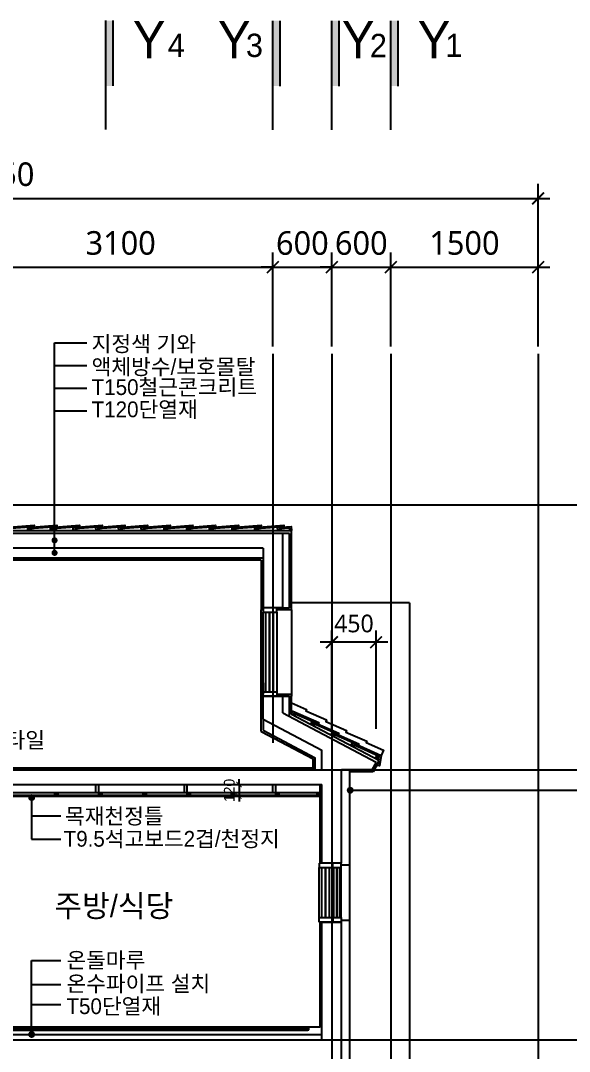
# Model space of a CAD drawing. Extents: x 11416736 to 11582377, y -14295679 to -14163266.
# Drawn here: x 11512468 to 11518054, y -14250869 to -14240371 of the extents above; entities that cross this region are included whole.
import ezdxf
from ezdxf.enums import TextEntityAlignment as Align

# ---------------------------------------------------------------- set-up
doc = ezdxf.new("R2010")
doc.units = 0
doc.header["$LTSCALE"] = 50
doc.header["$MEASUREMENT"] = 0
doc.layers.get('0').update_dxf_attribs({"linetype": 'CONTINUOUS'})
doc.layers.get('DEFPOINTS').update_dxf_attribs({"linetype": 'CONTINUOUS'})
for name, color, linetype in [('! 03 중간선_02', 145, 'CONTINUOUS'), ('! 04 가는선_01', 253, 'CONTINUOUS'), ('! 05 가는선_02', 252, 'CONTINUOUS'), ('! 06 중심선', 11, 'CONTINUOUS'), ('! 12 지시선_안내선', 252, 'CONTINUOUS'), ('! 16 HAT', 251, 'CONTINUOUS'), ('! 22 text 진한선', 7, 'CONTINUOUS'), ('! 24 치수선', 1, 'CONTINUOUS'), ('! 32 스크린 75', 155, 'CONTINUOUS'), ('- 02 내력벽', 2, 'CONTINUOUS'), ('- 04 마감선 01', 125, 'CONTINUOUS'), ('- 08 목재', 44, 'CONTINUOUS'), ('- 09 돌', 85, 'CONTINUOUS'), ('- 10 단열재', 251, 'CONTINUOUS'), ('DIM', 7, 'CONTINUOUS'), ('TEXT', 3, 'CONTINUOUS')]:
    doc.layers.add(name, color=color, linetype=linetype)
doc.styles.add('YOURNAME', font='HY울릉도M.TTF')
doc.styles.add('굴림', font='Gulim.ttf')
doc.styles.add('맑은 고딕', font='malgun.ttf')
doc.dimstyles.new('120-main', dxfattribs={"dimscale": 120, "dimtxt": 2, "dimasz": 1, "dimexe": 1.25, "dimexo": 0.625, "dimgap": 1, "dimtad": 1, "dimdec": 0, "dimtxsty": '맑은 고딕', "dimblk": 'ARCHTICK', "dimcen": 2.5, "dimdle": 1, "dimclrt": 7, "dimadec": 0, "dimazin": 0, "dimtfac": 1, "dimtdec": 0, "dimtix": 1, "dimtmove": 2, "dimatfit": 3, "dimldrblk": 'DOT', "dimfxl": 0, "dimarcsym": 0})
doc.dimstyles.new('120-sub', dxfattribs={"dimscale": 120, "dimtxt": 1.5, "dimasz": 1, "dimexe": 1, "dimexo": 0.625, "dimgap": 0.5, "dimtad": 1, "dimdec": 0, "dimtxsty": '맑은 고딕', "dimblk": 'ARCHTICK', "dimcen": 2.5, "dimdle": 1, "dimclrt": 7, "dimadec": 0, "dimazin": 0, "dimtfac": 1, "dimtdec": 0, "dimtix": 1, "dimtmove": 2, "dimatfit": 3, "dimldrblk": 'DOT', "dimfxl": 0, "dimarcsym": 0})
doc.dimstyles.new('YOURNAME-60', dxfattribs={"dimscale": 60, "dimtxt": 1.8, "dimasz": 0.9, "dimexe": 1, "dimexo": 3, "dimgap": 0.7, "dimtad": 1, "dimdec": 0, "dimzin": 0, "dimdsep": 46, "dimtxsty": 'YOURNAME', "dimblk": 'ARCHTICK', "dimcen": 0, "dimclrd": 1, "dimclre": 1, "dimclrt": 7, "dimadec": 0, "dimazin": 0, "dimtfac": 1, "dimtdec": 0, "dimtix": 1, "dimtmove": 2, "dimatfit": 3, "dimldrblk": 'ARCHTICK', "dimfxl": 0, "dimtolj": 1, "dimtzin": 0, "dimarcsym": 0})

# ---------------------------------------------------------------- blocks, each defined once
blk = doc.blocks.new('_ARCHTICK')
at = {"color": 0, "linetype": 'ByBlock', "const_width": 0.15}
blk.add_lwpolyline([(-0.5, -0.5), (0.5, 0.5)], dxfattribs=at)
blk = doc.blocks.new('*D101')
at = {"layer": '! 24 치수선', "color": 0, "lineweight": -2}
for p, q in [((11515036, -14243689), (11515036, -14242732)), ((11515636, -14243689), (11515636, -14242732)), ((11514916, -14242882), (11515756, -14242882)), ((11515036, -14242882), (11514916, -14242882)), ((11515636, -14242882), (11515756, -14242882))]:
    blk.add_line(p, q, dxfattribs=at)
at = {"layer": 'DEFPOINTS', "color": 0}
for p in [(11515636, -14242882), (11515036, -14243764), (11515636, -14243764)]:
    blk.add_point(p, dxfattribs=at)
at = {"layer": '! 24 치수선', "color": 0, "linetype": 'ByBlock', "lineweight": -2, "xscale": 120, "yscale": 120, "zscale": 120}
blk.add_blockref('_ARCHTICK', (11515036, -14242882), dxfattribs=at)
at = {"layer": '! 24 치수선', "color": 0, "linetype": 'ByBlock', "lineweight": -2, "xscale": 120, "yscale": 120, "zscale": 120, "rotation": 180}
blk.add_blockref('_ARCHTICK', (11515636, -14242882), dxfattribs=at)
at = {"layer": '! 24 치수선', "color": 7, "ltscale": 30, "insert": (11515336, -14242638), "char_height": 240, "attachment_point": 5, "style": '맑은 고딕'}
blk.add_mtext('600', dxfattribs=at)
blk = doc.blocks.new('_Dot')
at = {"color": 0, "linetype": 'ByBlock', "lineweight": -2}
blk.add_line((-0.5, 0), (-1, 0), dxfattribs=at)
at = {"color": 0, "linetype": 'ByBlock', "const_width": 0.5}
blk.add_lwpolyline([(-0.25, 0, 1), (0.25, 0, 1)], format="xyb", close=True, dxfattribs=at)
blk = doc.blocks.new('*D102')
at = {"layer": '! 24 치수선', "color": 0, "lineweight": -2}
for p, q in [((11506586, -14243689), (11506586, -14242032)), ((11517736, -14243689), (11517736, -14242032)), ((11506466, -14242182), (11517856, -14242182))]:
    blk.add_line(p, q, dxfattribs=at)
at = {"layer": 'DEFPOINTS', "color": 0}
for p in [(11517736, -14242182), (11506586, -14243764), (11517736, -14243764)]:
    blk.add_point(p, dxfattribs=at)
at = {"layer": '! 24 치수선', "color": 0, "linetype": 'ByBlock', "lineweight": -2, "xscale": 120, "yscale": 120, "zscale": 120, "rotation": 180}
blk.add_blockref('_ARCHTICK', (11506586, -14242182), dxfattribs=at)
at = {"layer": '! 24 치수선', "color": 0, "linetype": 'ByBlock', "lineweight": -2, "xscale": 120, "yscale": 120, "zscale": 120}
blk.add_blockref('_ARCHTICK', (11517736, -14242182), dxfattribs=at)
at = {"layer": '! 24 치수선', "color": 7, "ltscale": 30, "insert": (11512161, -14241937), "char_height": 240, "attachment_point": 5, "style": '맑은 고딕'}
blk.add_mtext('11150', dxfattribs=at)
blk = doc.blocks.new('*D116')
at = {"layer": '! 24 치수선', "color": 0, "lineweight": -2}
for p, q in [((11511936, -14243689), (11511936, -14242732)), ((11515036, -14243689), (11515036, -14242732)), ((11511816, -14242882), (11515156, -14242882))]:
    blk.add_line(p, q, dxfattribs=at)
at = {"layer": 'DEFPOINTS', "color": 0}
for p in [(11515036, -14242882), (11511936, -14243764), (11515036, -14243764)]:
    blk.add_point(p, dxfattribs=at)
at = {"layer": '! 24 치수선', "color": 0, "linetype": 'ByBlock', "lineweight": -2, "xscale": 120, "yscale": 120, "zscale": 120, "rotation": 180}
blk.add_blockref('_ARCHTICK', (11511936, -14242882), dxfattribs=at)
at = {"layer": '! 24 치수선', "color": 0, "linetype": 'ByBlock', "lineweight": -2, "xscale": 120, "yscale": 120, "zscale": 120}
blk.add_blockref('_ARCHTICK', (11515036, -14242882), dxfattribs=at)
at = {"layer": '! 24 치수선', "color": 7, "ltscale": 30, "insert": (11513486, -14242637), "char_height": 240, "attachment_point": 5, "style": '맑은 고딕'}
blk.add_mtext('3100', dxfattribs=at)
blk = doc.blocks.new('*D121')
at = {"layer": '! 24 치수선', "color": 0, "lineweight": -2}
for p, q in [((11515636, -14247584), (11515636, -14246582)), ((11516086, -14247584), (11516086, -14246582)), ((11516206, -14246702), (11515516, -14246702))]:
    blk.add_line(p, q, dxfattribs=at)
at = {"layer": 'DEFPOINTS', "color": 0}
for p in [(11515636, -14246702), (11515636, -14247659), (11516086, -14247659)]:
    blk.add_point(p, dxfattribs=at)
at = {"layer": '! 24 치수선', "color": 0, "linetype": 'ByBlock', "lineweight": -2, "xscale": 120, "yscale": 120, "zscale": 120, "rotation": 180}
blk.add_blockref('_ARCHTICK', (11515636, -14246702), dxfattribs=at)
at = {"layer": '! 24 치수선', "color": 0, "linetype": 'ByBlock', "lineweight": -2, "xscale": 120, "yscale": 120, "zscale": 120}
blk.add_blockref('_ARCHTICK', (11516086, -14246702), dxfattribs=at)
at = {"layer": '! 24 치수선', "color": 7, "ltscale": 30, "insert": (11515861, -14246512), "char_height": 180, "attachment_point": 5, "style": '맑은 고딕'}
blk.add_mtext('450', dxfattribs=at)
blk = doc.blocks.new('*D123')
at = {"layer": '! 24 치수선', "color": 0, "lineweight": -2}
for p, q in [((11515636, -14243689), (11515636, -14242732)), ((11516236, -14243689), (11516236, -14242732)), ((11515516, -14242882), (11516356, -14242882)), ((11515636, -14242882), (11515516, -14242882)), ((11516236, -14242882), (11516356, -14242882))]:
    blk.add_line(p, q, dxfattribs=at)
at = {"layer": 'DEFPOINTS', "color": 0}
for p in [(11516236, -14242882), (11515636, -14243764), (11516236, -14243764)]:
    blk.add_point(p, dxfattribs=at)
at = {"layer": '! 24 치수선', "color": 0, "linetype": 'ByBlock', "lineweight": -2, "xscale": 120, "yscale": 120, "zscale": 120}
blk.add_blockref('_ARCHTICK', (11515636, -14242882), dxfattribs=at)
at = {"layer": '! 24 치수선', "color": 0, "linetype": 'ByBlock', "lineweight": -2, "xscale": 120, "yscale": 120, "zscale": 120, "rotation": 180}
blk.add_blockref('_ARCHTICK', (11516236, -14242882), dxfattribs=at)
at = {"layer": '! 24 치수선', "color": 7, "ltscale": 30, "insert": (11515936, -14242638), "char_height": 240, "attachment_point": 5, "style": '맑은 고딕'}
blk.add_mtext('600', dxfattribs=at)
blk = doc.blocks.new('*D124')
at = {"layer": '! 24 치수선', "color": 0, "lineweight": -2}
for p, q in [((11516236, -14243689), (11516236, -14242732)), ((11517736, -14243689), (11517736, -14242732)), ((11516116, -14242882), (11517856, -14242882))]:
    blk.add_line(p, q, dxfattribs=at)
at = {"layer": 'DEFPOINTS', "color": 0}
for p in [(11517736, -14242882), (11516236, -14243764), (11517736, -14243764)]:
    blk.add_point(p, dxfattribs=at)
at = {"layer": '! 24 치수선', "color": 0, "linetype": 'ByBlock', "lineweight": -2, "xscale": 120, "yscale": 120, "zscale": 120, "rotation": 180}
blk.add_blockref('_ARCHTICK', (11516236, -14242882), dxfattribs=at)
at = {"layer": '! 24 치수선', "color": 0, "linetype": 'ByBlock', "lineweight": -2, "xscale": 120, "yscale": 120, "zscale": 120}
blk.add_blockref('_ARCHTICK', (11517736, -14242882), dxfattribs=at)
at = {"layer": '! 24 치수선', "color": 7, "ltscale": 30, "insert": (11516986, -14242637), "char_height": 240, "attachment_point": 5, "style": '맑은 고딕'}
blk.add_mtext('1500', dxfattribs=at)
blk = doc.blocks.new('*D208')
at = {"layer": 'DEFPOINTS', "color": 0, "ltscale": 30}
for p in [(11514691, -14248151), (11514691, -14248271), (11514691, -14248271)]:
    blk.add_point(p, dxfattribs=at)
at = {"layer": 'DIM', "color": 1, "lineweight": -2, "ltscale": 30}
for p, q in [((11514511, -14248151), (11514631, -14248151)), ((11514691, -14248151), (11514691, -14248097)), ((11514691, -14248151), (11514691, -14248271)), ((11514511, -14248271), (11514631, -14248271)), ((11514691, -14248271), (11514691, -14248325))]:
    blk.add_line(p, q, dxfattribs=at)
at = {"layer": 'DIM', "color": 1, "lineweight": -2, "ltscale": 30, "xscale": 54, "yscale": 54, "zscale": 54}
for p, rotation in [((11514691, -14248151), 270), ((11514691, -14248271), 90)]:
    blk.add_blockref('_ARCHTICK', p, dxfattribs=dict(at, rotation=rotation))
at = {"layer": 'DIM', "color": 7, "ltscale": 30, "insert": (11514592, -14248211), "char_height": 108, "attachment_point": 5, "rotation": 90, "style": 'YOURNAME'}
blk.add_mtext('\\A1;120', dxfattribs=at)

msp = doc.modelspace()

# ---------------------------------------------------------------- linework, layer by layer
at = {"layer": '! 03 중간선_02', "ltscale": 30}
for q in [(11515225.8, -14246301), (11516425.8, -14253351)]:
    msp.add_line((11516425.8, -14246301), q, dxfattribs=at)
at = {"layer": '! 04 가는선_01'}
msp.add_lwpolyline([(11515225.8, -14247319.3), (11515377.3, -14247385.9), (11515370.3, -14247400.7), (11515581.8, -14247493.7), (11515574.8, -14247508.4), (11515786.3, -14247601.4), (11515779.3, -14247616.2), (11515990.9, -14247709.2), (11515983.8, -14247723.9), (11516161.7, -14247802.1), (11516138, -14247856)], dxfattribs=at)
at = {"layer": '! 05 가는선_02'}
for p, q in [((11514915.8, -14247231.1), (11514915.8, -14246371.1)), ((11515225.8, -14246371.1), (11515225.8, -14247249.9)), ((11513234.8, -14248231), (11513234.8, -14248151)), ((11513264.8, -14248231), (11513264.8, -14248151)), ((11514134.8, -14248231), (11514134.8, -14248151)), ((11514164.8, -14248231), (11514164.8, -14248151)), ((11515034.8, -14248231), (11515034.8, -14248151)), ((11515064.8, -14248231), (11515064.8, -14248151)), ((11506705.8, -14248231), (11515485.8, -14248231)), ((11515820.8, -14249531), (11515820.8, -14248971))]:
    msp.add_line(p, q, dxfattribs=at)
at = {"layer": '! 06 중심선'}
for p, q in [((11515035.8, -14243763.7), (11515035.8, -14247727.4)), ((11515635.8, -14243763.7), (11515635.8, -14259311.4)), ((11516235.8, -14243763.7), (11516235.8, -14259311.4)), ((11517735.8, -14243763.7), (11517735.8, -14259311.4)), ((11496166.3, -14245301), (11524997.9, -14245301)), ((11496166.3, -14248001), (11524997.9, -14248001)), ((11496166.3, -14248001), (11524997.9, -14248001)), ((11496166.3, -14250751), (11524997.9, -14250751))]:
    msp.add_line(p, q, dxfattribs=at)
at = {"layer": '! 12 지시선_안내선'}
for p, q in [((11512580, -14248283.8), (11512580, -14248708.3)), ((11512580, -14248468.6), (11512878.2, -14248468.6)), ((11512580, -14248708.3), (11512878.2, -14248708.3)), ((11512580, -14250696.6), (11512580, -14249942.5)), ((11512580, -14249942.5), (11512878.2, -14249942.5)), ((11512580, -14250187.3), (11512878.2, -14250187.3)), ((11512580, -14250391.3), (11512878.2, -14250391.3))]:
    msp.add_line(p, q, dxfattribs=at)
for points in [[(11512813, -14245805.3), (11512813, -14243652.6)], [(11512813, -14243652.6), (11513142.6, -14243652.6)], [(11512813, -14243883.3), (11513142.6, -14243883.3)], [(11512813, -14244114), (11513142.6, -14244114)], [(11512813, -14244344.8), (11513142.6, -14244344.8)], [(11515805.8, -14248209.2), (11518894.2, -14248209.2)]]:
    msp.add_lwpolyline(points, dxfattribs=at)
at = {"layer": '! 12 지시선_안내선', "const_width": 35}
for points in [[(11512799.5, -14245541.1, 1), (11512826.5, -14245541.1, 1)], [(11512799.5, -14245663.9, 1), (11512826.5, -14245663.9, 1)], [(11512799.5, -14245791.8, 1), (11512826.5, -14245791.8, 1)], [(11515840.8, -14248209.2, -1), (11515805.8, -14248209.2, -1)], [(11512562.5, -14248283.8, 1), (11512597.5, -14248283.8, 1)], [(11512562.5, -14248283.8, 1), (11512597.5, -14248283.8, 1)], [(11512562.5, -14250696.6, -1), (11512597.5, -14250696.6, -1)]]:
    msp.add_lwpolyline(points, format="xyb", close=True, dxfattribs=at)
at = {"layer": '! 16 HAT'}
for p, q in [((11515391.1, -14250636), (11506980.5, -14250636)), ((11506980.5, -14250651), (11515391.1, -14250651)), ((11515408.6, -14250643.5), (11515373.6, -14250643.5)), ((11515391.1, -14250626), (11515391.1, -14250661))]:
    msp.add_line(p, q, dxfattribs=at)
msp.add_circle((11515391.1, -14250643.5), 7.5, dxfattribs=at)
at = {"layer": '! 22 text 진한선', "color": 3}
for p, q in [((11513335.8, -14241481.1), (11513335.8, -14240371.3)), ((11513409.8, -14241037.2), (11513409.8, -14240371.3)), ((11515035.8, -14241482), (11515035.8, -14240372.2)), ((11515109.8, -14241038.1), (11515109.8, -14240372.2)), ((11515635.8, -14241482), (11515635.8, -14240372.2)), ((11515709.8, -14241038.1), (11515709.8, -14240372.2)), ((11516235.8, -14241482), (11516235.8, -14240372.2)), ((11516309.8, -14241038.1), (11516309.8, -14240372.2))]:
    msp.add_line(p, q, dxfattribs=at)
for points in [[(11513335.8, -14240371.3), (11513409.8, -14240371.3), (11513335.8, -14241037.2), (11513409.8, -14241037.2)], [(11515035.8, -14240372.2), (11515109.8, -14240372.2), (11515035.8, -14241038.1), (11515109.8, -14241038.1)], [(11515635.8, -14240372.2), (11515709.8, -14240372.2), (11515635.8, -14241038.1), (11515709.8, -14241038.1)], [(11516235.8, -14240372.2), (11516309.8, -14240372.2), (11516235.8, -14241038.1), (11516309.8, -14241038.1)]]:
    msp.add_solid(points, dxfattribs=at)
at = {"layer": '! 32 스크린 75', "linetype": 'Continuous'}
for p, q in [((11514935.8, -14246351.1), (11514935.8, -14246396.1)), ((11515075.8, -14246351.1), (11514935.8, -14246351.1)), ((11514935.8, -14246396.1), (11515075.8, -14246396.1)), ((11514935.8, -14247208.1), (11514935.8, -14246396.1)), ((11514965.6, -14247206.1), (11514965.6, -14246396.1)), ((11514998.6, -14246396.1), (11514998.6, -14247206.1)), ((11515004.5, -14247206.1), (11515004.5, -14246396.1)), ((11515037.5, -14246396.1), (11515037.5, -14247206.1)), ((11515075.8, -14246396.1), (11515075.8, -14246351.1)), ((11515075.8, -14246396.1), (11515075.8, -14247208.1)), ((11514935.8, -14247206.1), (11515075.8, -14247206.1)), ((11514935.8, -14247251.1), (11514935.8, -14247206.1)), ((11515075.8, -14247208.1), (11515075.8, -14247251.1)), ((11515075.8, -14247251.1), (11514935.8, -14247251.1)), ((11515505.8, -14248951), (11515505.8, -14248996)), ((11515729.8, -14248951), (11515505.8, -14248951)), ((11515505.8, -14248996), (11515645.8, -14248996)), ((11515505.8, -14249508), (11515505.8, -14248996)), ((11515535.6, -14249506), (11515535.6, -14248996)), ((11515568.6, -14248996), (11515568.6, -14249506)), ((11515574.5, -14249506), (11515574.5, -14248996)), ((11515607.5, -14248996), (11515607.5, -14249506)), ((11515645.8, -14248996), (11515645.8, -14248951)), ((11515645.8, -14248996), (11515729.8, -14248996)), ((11515645.8, -14248996), (11515645.8, -14249508)), ((11515653.1, -14248996), (11515653.1, -14249506)), ((11515686.1, -14249506), (11515686.1, -14248996)), ((11515689.2, -14248996), (11515689.2, -14249506)), ((11515722.2, -14249506), (11515722.2, -14248996)), ((11515729.8, -14248996), (11515729.8, -14248951)), ((11515729.8, -14249508), (11515729.8, -14248996)), ((11515505.8, -14249506), (11515729.8, -14249506)), ((11515505.8, -14249551), (11515505.8, -14249506)), ((11515729.8, -14249551), (11515505.8, -14249551)), ((11515645.8, -14249508), (11515645.8, -14249551)), ((11515729.8, -14249506), (11515729.8, -14249551))]:
    msp.add_line(p, q, dxfattribs=at)
at = {"layer": '- 02 내력벽'}
for p, q in [((11515135.8, -14245595.1), (11511669.1, -14245595.1)), ((11514935.8, -14245745.1), (11511632, -14245745.1)), ((11514935.8, -14245745.1), (11514935.8, -14246351.1)), ((11515135.8, -14246351.1), (11514935.8, -14246351.1)), ((11514935.8, -14247251.1), (11515135.8, -14247251.1)), ((11515135.8, -14247421.5), (11516086.1, -14247922.1)), ((11514935.8, -14247485.7), (11515535.8, -14247801.8)), ((11515535.8, -14248001), (11515535.8, -14247801.8)), ((11516086.1, -14247922.1), (11516044.5, -14248001)), ((11506685.8, -14248001), (11515535.8, -14248001)), ((11515735.8, -14248951), (11515735.8, -14248001)), ((11516044.5, -14248001), (11515735.8, -14248001)), ((11506685.8, -14248151), (11515535.8, -14248151)), ((11515535.8, -14248951), (11515535.8, -14248151)), ((11515735.8, -14248951), (11515535.8, -14248951)), ((11515535.8, -14250751), (11515535.8, -14249551)), ((11515535.8, -14249551), (11515735.8, -14249551)), ((11515735.8, -14251701), (11515735.8, -14249551)), ((11506685.8, -14250751), (11515535.8, -14250751))]:
    msp.add_line(p, q, dxfattribs=at)
at = {"layer": '- 02 내력벽', "ltscale": 30}
for p, q in [((11515135.8, -14246351.1), (11515135.8, -14245595.1)), ((11514935.8, -14247485.7), (11514935.8, -14247251.1)), ((11515135.8, -14247421.5), (11515135.8, -14247251.1))]:
    msp.add_line(p, q, dxfattribs=at)
at = {"layer": '- 04 마감선 01'}
for p, q in [((11511676.5, -14245565.1), (11515225.8, -14245565.1)), ((11515225.8, -14246371.1), (11515225.8, -14245565.1)), ((11515205.8, -14245595.1), (11515135.8, -14245595.1)), ((11515205.8, -14246351.1), (11515205.8, -14245595.1)), ((11514935.8, -14246371.1), (11514915.8, -14246371.1)), ((11515225.8, -14246371.1), (11515075.8, -14246371.1)), ((11515135.8, -14246351.1), (11515205.8, -14246351.1)), ((11515075.8, -14247231.1), (11515225.8, -14247231.1)), ((11515225.8, -14247434.8), (11515225.8, -14247231.1)), ((11515135.8, -14247251.1), (11515205.8, -14247251.1)), ((11515205.8, -14247458.4), (11515205.8, -14247251.1)), ((11515225.8, -14247434.8), (11516112.9, -14247902.1)), ((11515465.8, -14248001), (11515465.8, -14247877.9)), ((11506755.8, -14247981), (11515465.8, -14247981)), ((11515445.8, -14247981), (11515445.8, -14247890)), ((11516110.4, -14247918.9), (11516056.6, -14248021)), ((11515820.8, -14248971), (11515820.8, -14248001)), ((11516056.6, -14248021), (11515820.8, -14248021)), ((11515515.8, -14248951), (11515515.8, -14248151)), ((11506705.8, -14248261), (11515485.8, -14248261)), ((11506705.8, -14248271), (11515515.8, -14248271)), ((11515820.8, -14248971), (11515729.8, -14248971)), ((11515515.8, -14250621), (11515515.8, -14249551)), ((11515729.8, -14249531), (11515820.8, -14249531)), ((11515820.8, -14251721), (11515820.8, -14249531)), ((11515515.8, -14250621), (11506685.8, -14250621))]:
    msp.add_line(p, q, dxfattribs=at)
at = {"layer": '- 04 마감선 01', "ltscale": 30}
for p, q in [((11514915.8, -14245865.1), (11511602.3, -14245865.1)), ((11514935.8, -14245845.1), (11511607.2, -14245845.1)), ((11514915.8, -14245865.1), (11514915.8, -14246371.1)), ((11514935.8, -14247116.5), (11514935.8, -14247229.6)), ((11514915.8, -14247610.8), (11514915.8, -14247231.1)), ((11514935.8, -14247231.1), (11514915.8, -14247231.1)), ((11514935.8, -14247485.7), (11514935.8, -14247598.7)), ((11514915.8, -14247610.8), (11515445.8, -14247890)), ((11514935.8, -14247598.7), (11515465.8, -14247877.9))]:
    msp.add_line(p, q, dxfattribs=at)
at = {"layer": '- 08 목재'}
for points in [[(11512844.8, -14248231), (11512844.8, -14248261), (11512814.8, -14248261), (11512814.8, -14248231), (11512844.8, -14248231), (11512814.8, -14248261)], [(11513294.8, -14248231), (11513294.8, -14248261), (11513264.8, -14248261), (11513264.8, -14248231), (11513294.8, -14248231), (11513264.8, -14248261)], [(11513744.8, -14248231), (11513744.8, -14248261), (11513714.8, -14248261), (11513714.8, -14248231), (11513744.8, -14248231), (11513714.8, -14248261)], [(11514194.8, -14248231), (11514194.8, -14248261), (11514164.8, -14248261), (11514164.8, -14248231), (11514194.8, -14248231), (11514164.8, -14248261)], [(11514644.8, -14248231), (11514644.8, -14248261), (11514614.8, -14248261), (11514614.8, -14248231), (11514644.8, -14248231), (11514614.8, -14248261)], [(11515094.8, -14248231), (11515094.8, -14248261), (11515064.8, -14248261), (11515064.8, -14248231), (11515094.8, -14248231), (11515064.8, -14248261)], [(11515515.8, -14248231), (11515515.8, -14248261), (11515485.8, -14248261), (11515485.8, -14248231), (11515515.8, -14248231), (11515485.8, -14248261)]]:
    msp.add_lwpolyline(points, dxfattribs=at)
at = {"layer": '- 09 돌'}
for points in [[(11512310.6, -14245565.1), (11512309.4, -14245532), (11512604, -14245511.1), (11512604.6, -14245527.5), (11512328, -14245547.1), (11512328.7, -14245565.1)], [(11512541.8, -14245565.1), (11512540.5, -14245532), (11512835.1, -14245511.1), (11512835.8, -14245527.5), (11512559.1, -14245547.1), (11512559.8, -14245565.1)], [(11512773, -14245565.1), (11512771.7, -14245532), (11513066.3, -14245511.1), (11513066.9, -14245527.5), (11512790.3, -14245547.1), (11512791, -14245565.1)], [(11513004.1, -14245565.1), (11513002.8, -14245532), (11513297.4, -14245511.1), (11513298.1, -14245527.5), (11513021.4, -14245547.1), (11513022.1, -14245565.1)], [(11513235.3, -14245565.1), (11513234, -14245532), (11513528.6, -14245511.1), (11513529.2, -14245527.5), (11513252.6, -14245547.1), (11513253.3, -14245565.1)], [(11513466.4, -14245565.1), (11513465.1, -14245532), (11513759.8, -14245511.1), (11513760.4, -14245527.5), (11513483.7, -14245547.1), (11513484.4, -14245565.1)], [(11513697.6, -14245565.1), (11513696.3, -14245532), (11513990.9, -14245511.1), (11513991.5, -14245527.5), (11513714.9, -14245547.1), (11513715.6, -14245565.1)], [(11513928.7, -14245565.1), (11513927.4, -14245532), (11514222.1, -14245511.1), (11514222.7, -14245527.5), (11513946, -14245547.1), (11513946.7, -14245565.1)], [(11514159.9, -14245565.1), (11514158.6, -14245532), (11514453.2, -14245511.1), (11514453.9, -14245527.5), (11514177.2, -14245547.1), (11514177.9, -14245565.1)], [(11514391, -14245565.1), (11514389.8, -14245532), (11514684.4, -14245511.1), (11514685, -14245527.5), (11514408.4, -14245547.1), (11514409.1, -14245565.1)], [(11514622.2, -14245565.1), (11514620.9, -14245532), (11514915.5, -14245511.1), (11514916.2, -14245527.5), (11514639.5, -14245547.1), (11514640.2, -14245565.1)], [(11514853.4, -14245565.1), (11514852.1, -14245532), (11515146.7, -14245511.1), (11515147.3, -14245527.5), (11514870.7, -14245547.1), (11514871.4, -14245565.1)], [(11515225.8, -14247434.8), (11515240.1, -14247404.9), (11515502.8, -14247519.9), (11515495.7, -14247534.7), (11515249.5, -14247426.9), (11515241.7, -14247443.2)], [(11515422.6, -14247538.7), (11515436.9, -14247508.8), (11515707.3, -14247627.6), (11515700.2, -14247642.4), (11515446.3, -14247530.8), (11515438.5, -14247547.1)], [(11515627.1, -14247646.4), (11515641.4, -14247616.5), (11515911.8, -14247735.4), (11515904.7, -14247750.1), (11515650.8, -14247638.6), (11515643, -14247654.8)], [(11515855.7, -14247746.3), (11515848, -14247762.6), (11515832, -14247754.2), (11515846.3, -14247724.3), (11516138, -14247856), (11516122.3, -14247960.9), (11516104.5, -14247958.2), (11516118.4, -14247865.3)]]:
    msp.add_lwpolyline(points, close=True, dxfattribs=at)
for points in [[(11512574.1, -14245546.1), (11512574.8, -14245565.1), (11512559.1, -14245547.1)], [(11512805.2, -14245546.1), (11512806, -14245565.1), (11512790.3, -14245547.1)], [(11513036.4, -14245546.1), (11513037.1, -14245565.1), (11513021.4, -14245547.1)], [(11513267.6, -14245546.1), (11513268.3, -14245565.1), (11513252.6, -14245547.1)], [(11513498.7, -14245546.1), (11513499.4, -14245565.1), (11513483.7, -14245547.1)], [(11513729.9, -14245546.1), (11513730.6, -14245565.1), (11513714.9, -14245547.1)], [(11513961, -14245546.1), (11513961.8, -14245565.1), (11513946, -14245547.1)], [(11514192.2, -14245546.1), (11514192.9, -14245565.1), (11514177.2, -14245547.1)], [(11514423.3, -14245546.1), (11514424.1, -14245565.1), (11514408.4, -14245547.1)], [(11514654.5, -14245546.1), (11514655.2, -14245565.1), (11514639.5, -14245547.1)], [(11514885.6, -14245546.1), (11514886.4, -14245565.1), (11514870.7, -14245547.1)], [(11515207.6, -14245539.6), (11515101.8, -14245547.1), (11515102.5, -14245565.1), (11515084.5, -14245565.1), (11515083.2, -14245532), (11515222.7, -14245522.1), (11515225.8, -14245565.1)], [(11515116.8, -14245546.1), (11515117.5, -14245565.1), (11515101.8, -14245547.1)], [(11515209.4, -14245565.1), (11515207.6, -14245539.6)], [(11515263.2, -14247433), (11515255, -14247450.2), (11515249.5, -14247426.9)], [(11515460, -14247536.9), (11515451.8, -14247554.1), (11515446.3, -14247530.8)], [(11515664.5, -14247644.6), (11515656.3, -14247661.8), (11515650.8, -14247638.6)], [(11515869.1, -14247752.4), (11515860.8, -14247769.6), (11515855.3, -14247746.3)], [(11516083, -14247886.4), (11516095.5, -14247855.2), (11516105.1, -14247898.1), (11516118.4, -14247865.3)]]:
    msp.add_lwpolyline(points, dxfattribs=at)
at = {"layer": '- 10 단열재'}
msp.add_line((11515535.8, -14250701), (11506685.8, -14250701), dxfattribs=at)

# ---------------------------------------------------------------- texts
at = {"layer": '! 22 text 진한선', "color": 3, "linetype": 'Continuous', "style": '굴림'}
for s, height, p in [('Y', 380.2, (11513776.3, -14240564.5)), ('Y', 380.2, (11514642.4, -14240565.4)), ('Y', 380.2, (11515904.4, -14240565.4)), ('Y', 380.2, (11516676.3, -14240565.4)), ('4', 237.6, (11514052.4, -14240622.4)), ('3', 237.6, (11514848, -14240623.2)), ('2', 237.6, (11516110, -14240623.2)), ('1', 237.6, (11516879, -14240623.2))]:
    msp.add_text(s, height=height, dxfattribs=at).set_placement(p, align=Align.MIDDLE)
at = {"layer": '! 22 text 진한선', "style": '굴림'}
for s, p in [('데코타일', (11511912.8, -14247697.6)), ('온돌마루', (11512934.3, -14249938.9)), ('온수파이프 설치', (11512934.3, -14250178.9)), ('T50단열재', (11512934.3, -14250408.6))]:
    msp.add_text(s, height=160, dxfattribs=at).set_placement(p, align=Align.MIDDLE_LEFT)
for s, p in [('목재천정틀', (11513421.2, -14248553.2)), ('T9.5석고보드2겹/천정지', (11514005.6, -14248783.9))]:
    msp.add_text(s, height=160, dxfattribs=at).set_placement(p, align=Align.CENTER)
at = {"layer": '! 22 text 진한선', "linetype": 'Continuous', "style": '굴림'}
msp.add_text('주방/식당', height=225, dxfattribs=at).set_placement((11512811, -14249500.1))
at = {"layer": 'TEXT', "color": 7, "style": '굴림'}
for s, p in [('지정색 기와', (11513190.2, -14243662.3)), ('액체방수/보호몰탈', (11513190.2, -14243896.4)), ('T150철근콘크리트', (11513190.2, -14244103.9)), ('T120단열재', (11513190.2, -14244330.1))]:
    msp.add_text(s, height=160.3, dxfattribs=at).set_placement(p, align=Align.MIDDLE_LEFT)

# ---------------------------------------------------------------- dimensions: what is measured, and where the dimension line sits
at = {"layer": '! 24 치수선'}
for base, p1, p2, picture, middle in [((11517735.8, -14242182), (11506585.8, -14243763.7), (11517735.8, -14243763.7), '*D102', (11512160.8, -14241937.3)), ((11515035.8, -14242882), (11511935.8, -14243763.7), (11515035.8, -14243763.7), '*D116', (11513485.8, -14242637.3)), ((11515635.8, -14242882), (11515035.8, -14243763.7), (11515635.8, -14243763.7), '*D101', (11515335.8, -14242638)), ((11516235.8, -14242882), (11515635.8, -14243763.7), (11516235.8, -14243763.7), '*D123', (11515935.8, -14242638)), ((11517735.8, -14242882), (11516235.8, -14243763.7), (11517735.8, -14243763.7), '*D124', (11516985.8, -14242637.3))]:
    dim = msp.add_linear_dim(base=base, p1=p1, p2=p2, dimstyle='120-main', dxfattribs=at)
    dim.commit()
    dim.dimension.update_dxf_attribs({"geometry": picture, "text_midpoint": middle})
dim = msp.add_linear_dim(base=(11515636.2, -14246701.7), p1=(11516086.2, -14247658.5), p2=(11515636.2, -14247658.5), angle=180, dimstyle='120-sub', dxfattribs=at)
dim.commit()
dim.dimension.update_dxf_attribs({"geometry": '*D121', "text_midpoint": (11515861.2, -14246511.8), "dimtype": 160})
at = {"layer": 'DIM', "ltscale": 30}
dim = msp.add_linear_dim(base=(11514690.5, -14248271), p1=(11514690.5, -14248151), p2=(11514690.5, -14248271), angle=90, dimstyle='YOURNAME-60', override={"dimfxl": 1.25}, dxfattribs=at)
dim.commit()
dim.dimension.update_dxf_attribs({"geometry": '*D208', "text_midpoint": (11514592.4, -14248211)})

doc.saveas('drawing.dxf')
